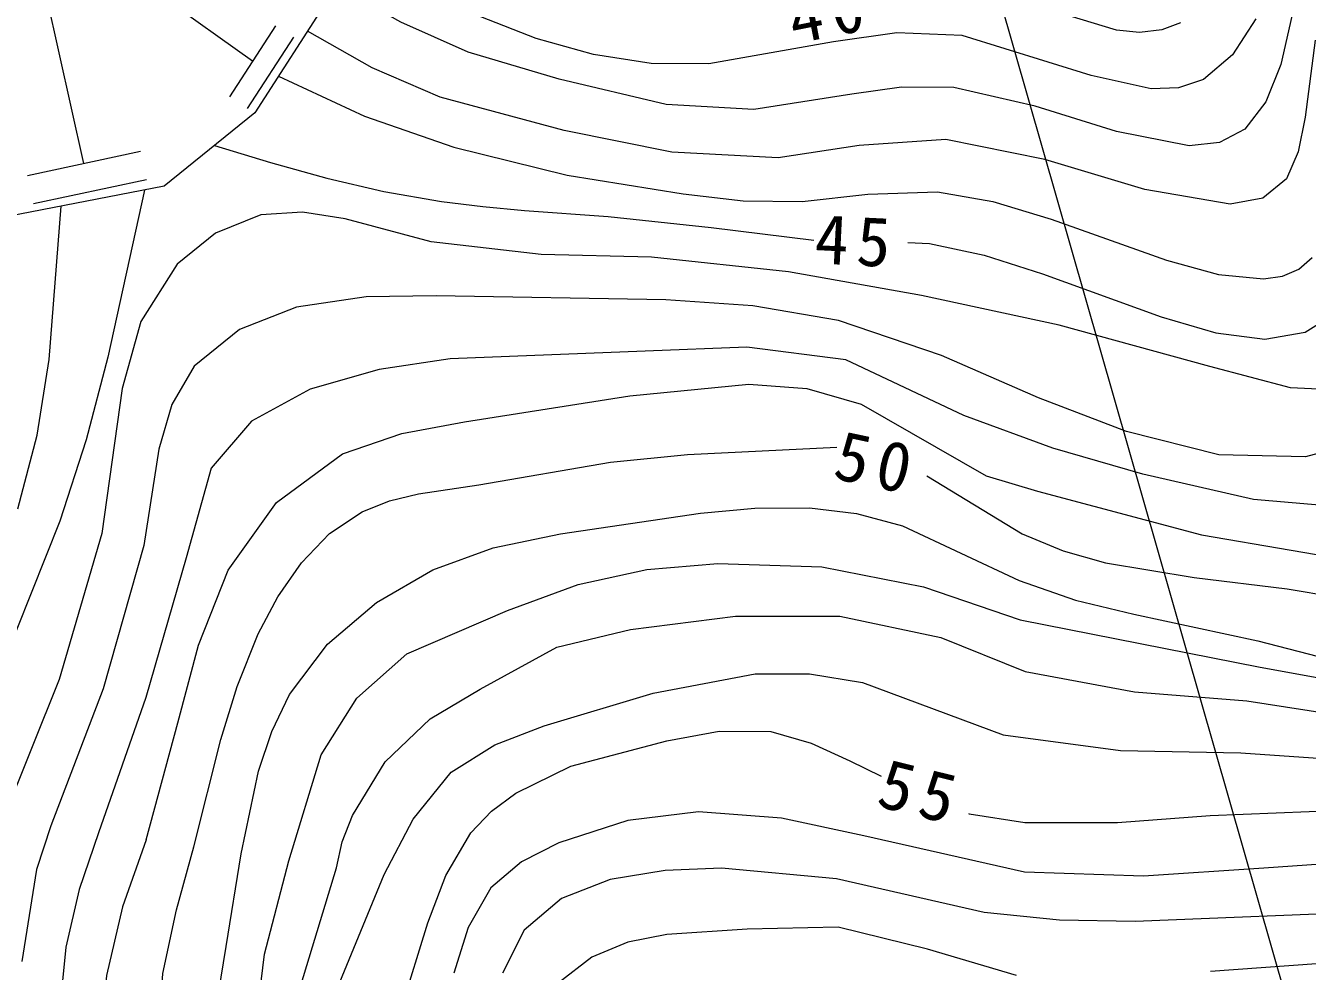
# Model space of a CAD drawing. Units: millimetres, scale not verified. Extents: x 40000 to 680000, y 20000 to 380000.
# Drawn here: x 141498 to 175626, y 263822 to 289006 of the extents above; entities that cross this region are included whole.
import ezdxf

# ---------------------------------------------------------------- set-up
doc = ezdxf.new("R2010")
doc.units = ezdxf.units.MM
doc.header["$LTSCALE"] = 1000
doc.layers.add('M-BGD', color=7, linetype='Continuous', lineweight=13)
doc.layers.add('M-STR-HTXT', color=7, linetype='Continuous', lineweight=13)
doc.styles.add('ＭＳ ゴシック', font='')
doc.styles.get('ＭＳ ゴシック').set_extended_font_data('MS Gothic')

msp = doc.modelspace()

# ---------------------------------------------------------------- linework, layer by layer
at = {"layer": 'M-BGD'}
for p, q in [((150715, 291522), (147602, 286684)), ((147541, 288055), (143095, 291250)), ((143052, 285330), (141839, 290774)), ((148155, 289004), (146926, 287107)), ((148629, 288697), (147401, 286800)), ((147602, 286684), (145185, 284727)), ((144553, 285650), (141551, 285010)), ((145185, 284727), (138340, 283410)), ((144713, 284900), (141711, 284259))]:
    msp.add_line(p, q, dxfattribs=at)
for points in [[(175706, 291921), (175436, 290247), (174917, 287968), (174516, 286975), (173962, 286248), (173289, 285895), (172477, 285808), (170543, 286182), (168382, 286865), (166214, 287354), (164822, 287365), (163493, 287183), (160886, 286775), (158555, 286907), (155702, 287576), (153280, 288300), (151491, 289102), (149777, 290064)], [(174255, 289187), (173635, 288224), (172856, 287570), (172194, 287350), (171468, 287324), (169872, 287678), (166431, 288739), (164692, 288812), (163007, 288572), (159686, 287984), (158151, 287998), (156614, 288236), (155095, 288662), (153618, 289242)], [(172244, 289081), (171750, 288892), (171155, 288820), (170543, 288882), (169281, 289270)], [(175833, 288617), (175570, 286566), (175383, 285646), (175067, 284925), (174439, 284414), (173568, 284252), (171294, 284646), (168639, 285440), (165998, 285970), (163693, 285814), (161535, 285484), (158705, 285632), (155839, 286213), (152536, 287098), (150726, 287885), (149002, 288861)], [(148229, 287658), (150517, 286596), (152898, 285765), (155915, 285027), (159004, 284523), (160602, 284343), (162176, 284319), (163927, 284521), (165782, 284584), (167250, 284320), (168800, 283850), (171873, 282763), (173260, 282380), (174459, 282260), (174966, 282335), (175400, 282520), (175753, 282829)], [(146529, 285815), (148019, 285358), (149521, 284942), (151038, 284588), (152568, 284319), (153673, 284185), (154783, 284087), (157007, 283920), (159749, 283634), (162484, 283292)], [(144659, 284626), (143690, 280176), (143110, 277975), (142411, 275810), (140883, 271978)], [(176110, 279318), (175173, 279357), (173033, 279931), (169016, 281031), (165349, 281815), (161811, 282450), (158159, 282838), (155222, 282915), (152296, 283251), (150007, 283859), (148874, 284039), (147758, 283966), (146553, 283479), (145530, 282657), (144566, 281131), (144064, 279342), (143531, 275485), (142389, 271598), (140900, 267878)], [(141292, 276136), (141808, 278100), (142122, 280117), (142447, 284200)], [(164984, 283230), (165565, 283201), (167019, 282896), (168575, 282395), (171729, 281250), (173193, 280829), (174495, 280657), (175565, 280846), (175994, 281111)], [(176595, 277796), (175580, 277520), (173272, 277575), (170813, 278197), (168471, 279093), (165886, 280225), (163139, 281156), (160858, 281545), (158546, 281704), (152426, 281808), (150566, 281783), (148709, 281505), (147196, 280910), (145983, 279941), (145387, 278918), (145045, 277731), (144649, 275160), (143562, 271343), (142169, 267693)], [(177276, 276119), (174190, 276390), (171248, 277063), (168849, 277750), (166478, 278620), (163339, 280102), (160704, 280445), (157992, 280336), (152806, 280133), (150908, 279850), (149073, 279324), (147511, 278476), (146434, 277225), (145769, 274834), (144698, 271117), (143436, 267508)], [(144704, 267323), (145551, 270439), (146105, 272512), (146887, 274508), (148179, 276304), (149931, 277606), (151518, 278149), (153186, 278455), (157588, 279146), (160753, 279456), (162295, 279345), (163741, 278924), (167070, 277014), (168441, 276612), (172809, 275449), (177584, 274632)], [(141265, 250820), (141881, 251545), (142391, 252408), (143229, 254337), (144225, 256946), (144610, 258243), (144864, 259563), (145154, 263765), (145512, 265463), (145973, 267138), (146698, 269995), (147129, 271411), (147693, 272809), (148215, 273791), (148846, 274701), (149592, 275478), (150458, 276062), (151183, 276349), (151957, 276537), (153566, 276780), (157071, 277380), (159117, 277582), (163100, 277777)], [(165495, 277020), (168033, 275475), (169126, 275021), (170254, 274700), (172610, 274310), (175084, 274008), (176360, 273799)], [(146024, 259475), (146837, 264486), (147241, 266954), (147701, 269150), (148050, 270205), (148528, 271197), (149540, 272532), (150841, 273644), (152341, 274510), (153946, 275103), (155738, 275472), (159465, 276023), (160915, 276159), (162367, 276168), (163625, 276014), (164849, 275682), (167954, 274233), (169453, 273709), (171005, 273334), (174310, 272623), (178049, 271656)], [(147223, 259030), (147855, 264282), (148510, 266768), (149364, 269587), (150318, 271098), (151644, 272277), (154326, 273428), (156206, 274124), (158038, 274524), (159925, 274679), (162700, 274590), (165403, 274061), (167975, 273180), (174366, 271921), (179205, 271042)], [(148838, 263483), (149777, 266583), (149930, 267267), (150200, 267975), (151075, 269399), (152272, 270545), (153599, 271336), (155639, 272459), (157605, 272925), (160402, 273281), (163173, 273284), (165863, 272715), (168111, 271805), (171024, 271267), (174018, 271026), (179396, 270192)], [(149798, 263385), (151046, 266398), (151814, 267878), (152828, 269125), (153987, 269851), (155301, 270362), (158207, 271231), (160927, 271744), (162366, 271747), (163782, 271511), (167527, 270121), (170649, 269700), (173857, 269638), (179506, 269247)], [(140911, 243312), (143013, 243960), (145053, 244929), (146711, 245935), (147437, 246535), (148042, 247226), (148577, 248203), (148929, 249296), (149304, 251638), (149825, 256009), (150249, 258294), (150802, 260570), (152207, 265115), (152686, 266379), (153352, 267514), (153902, 268085), (154550, 268567), (156016, 269285), (158569, 269960), (159963, 270215), (161344, 270213), (162411, 269897), (163443, 269427), (164277, 269022)], [(177265, 266762), (174468, 266570), (171265, 266358), (168096, 266460), (163818, 267430), (161621, 267899), (159411, 268066), (157531, 267835), (155692, 267243), (154699, 266736), (153881, 266044), (153284, 264987), (152897, 263777)], [(166605, 268023), (166618, 268019), (168105, 267782), (170569, 267790), (173037, 267974), (176549, 268118)], [(142169, 267693), (141788, 266538), (141401, 264081)], [(144704, 267323), (144078, 265540), (143649, 263715), (143331, 260097), (143066, 257765), (142545, 255471), (142156, 254414), (141664, 253458), (141055, 252631)], [(143436, 267508), (142921, 266004), (142566, 264465), (142198, 260709), (141874, 258592), (141288, 256530)], [(177632, 265415), (171043, 265154), (169023, 265184), (167018, 265386), (163087, 266288), (160023, 266574), (158530, 266511), (157062, 266267), (155762, 265762), (154774, 264920), (154197, 263776)], [(167880, 263715), (165508, 264412), (163132, 265001), (160713, 264945), (158567, 264804), (157536, 264600), (156570, 264199), (155679, 263508)], [(179427, 264278), (173045, 263819)]]:
    msp.add_lwpolyline(points, dxfattribs=at)
at = {"layer": 'M-STR-HTXT'}
msp.add_line((163637, 302951), (181215, 241652), dxfattribs=at)

# ---------------------------------------------------------------- texts
at = {"layer": 'M-BGD', "char_height": 1320, "attachment_point": 5, "style": 'ＭＳ ゴシック'}
for s, insert, rotation in [('\\T1.24;40', (162923, 289365), 11.208), ('\\T1.24;45', (163628, 283270), 357.246), ('\\T1.24;50', (164181, 277361), 347.981), ('\\T1.24;55', (165350, 268595), 346.147)]:
    msp.add_mtext(s, dxfattribs=dict(at, insert=insert, rotation=rotation))

doc.saveas('drawing.dxf')
